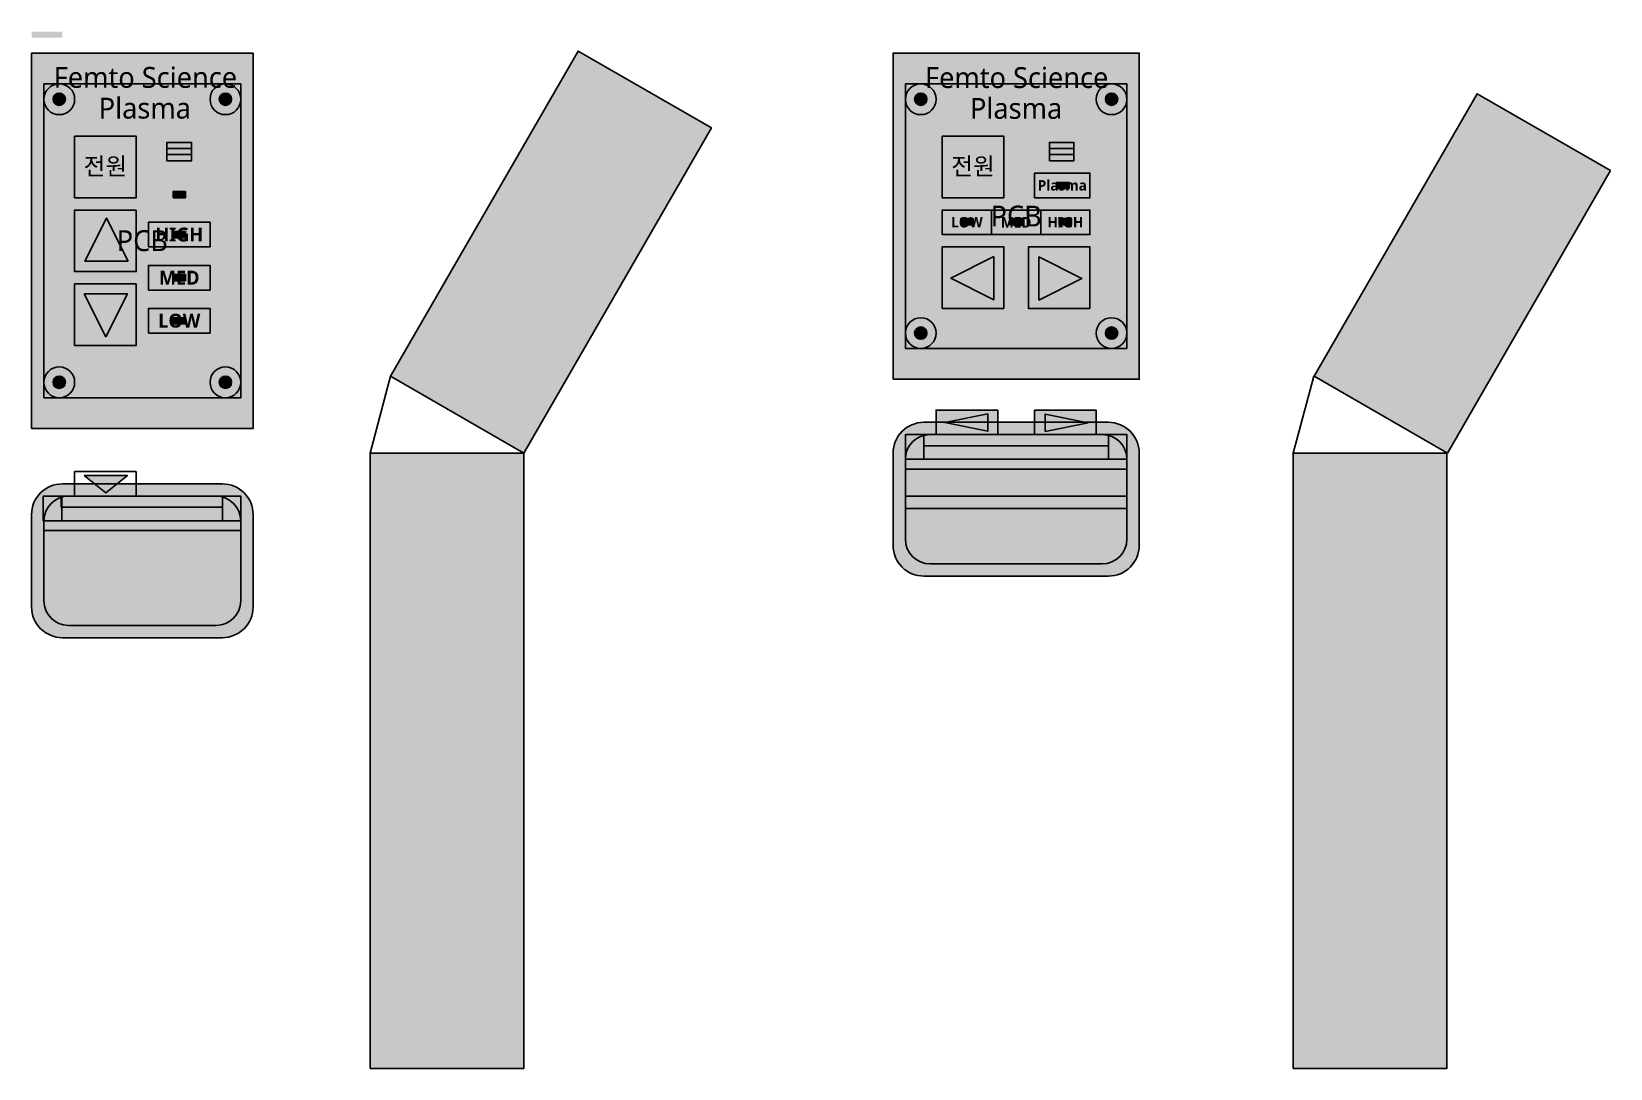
# Model space of a CAD drawing. Extents: x 20 to 277, y 26 to 195.
import ezdxf

# ---------------------------------------------------------------- set-up
doc = ezdxf.new("R2010")
doc.units = 0
doc.header["$MEASUREMENT"] = 0
doc.layers.get('0').update_dxf_attribs({"linetype": 'CONTINUOUS'})
doc.layers.add('연결선', color=7, linetype='CONTINUOUS')
doc.styles.add('HORIZONTALWHGTXT', font='txt.shx', dxfattribs={"bigfont": 'whgtxt.shx'})

msp = doc.modelspace()

# ---------------------------------------------------------------- hatches: boundary and pattern name
for color, points in [(63, [(25, 193.8), (25, 194.8), (20, 194.8), (20, 193.8)]), (254, [(20, 130.3), (56, 130.3), (56, 191.3), (20, 191.3)]), (254, [(78.35, 138.8), (100, 126.3), (130.5, 179.13), (108.85, 191.63)]), (254, [(160, 138.3), (200, 138.3), (200, 191.3), (160, 191.3)]), (63, [(22, 135.3), (54, 135.3), (54, 186.3), (22, 186.3)]), (254, [(22, 183.8, -1), (27, 183.8, -1)]), (7, [(23.5, 183.8, -1), (25.5, 183.8, -1)]), (254, [(49, 183.8, -1), (54, 183.8, -1)]), (7, [(50.5, 183.8, -1), (52.5, 183.8, -1)]), (63, [(162, 143.3), (198, 143.3), (198, 186.3), (162, 186.3)]), (254, [(162, 183.8, -1), (167, 183.8, -1)]), (7, [(163.5, 183.8, -1), (165.5, 183.8, -1)]), (254, [(193, 183.8, -1), (198, 183.8, -1)]), (7, [(194.5, 183.8, -1), (196.5, 183.8, -1)]), (254, [(228.42, 138.8), (250.08, 126.3), (276.58, 172.2), (254.92, 184.7)]), (254, [(27, 167.8), (37, 167.8), (37, 177.8), (27, 177.8)]), (254, [(168, 167.8), (178, 167.8), (178, 177.8), (168, 177.8)]), (10, [(42, 175.8), (46, 175.8), (46, 176.8), (42, 176.8)]), (112, [(42, 174.8), (46, 174.8), (46, 175.8), (42, 175.8)]), (5, [(42, 173.8), (46, 173.8), (46, 174.8), (42, 174.8)]), (10, [(185.4, 175.8), (189.4, 175.8), (189.4, 176.8), (185.4, 176.8)]), (112, [(185.4, 174.8), (189.4, 174.8), (189.4, 175.8), (185.4, 175.8)]), (5, [(185.4, 173.8), (189.4, 173.8), (189.4, 174.8), (185.4, 174.8)]), (254, [(183, 167.8), (192, 167.8), (192, 171.8), (183, 171.8)]), (2, [(186.6, 169.3), (188.6, 169.3), (188.6, 170.3), (186.6, 170.3)]), (2, [(43, 167.8), (45, 167.8), (45, 168.8), (43, 168.8)]), (254, [(37, 165.8), (27, 165.8), (27, 155.8), (37, 155.8)]), (253, [(35.67, 157.5), (32.15, 164.5), (28.63, 157.5)]), (254, [(168, 161.8), (176, 161.8), (176, 165.8), (168, 165.8)]), (2, [(171, 163.4), (173, 163.4), (173, 164.4), (171, 164.4)]), (254, [(176, 161.8), (184, 161.8), (184, 165.8), (176, 165.8)]), (2, [(179, 163.4), (181, 163.4), (181, 164.4), (179, 164.4)]), (254, [(184, 161.8), (192, 161.8), (192, 165.8), (184, 165.8)]), (2, [(187, 163.4), (189, 163.4), (189, 164.4), (187, 164.4)]), (254, [(39, 159.8), (49, 159.8), (49, 163.8), (39, 163.8)]), (2, [(43, 161.3), (45, 161.3), (45, 162.3), (43, 162.3)]), (254, [(178, 149.8), (178, 159.8), (168, 159.8), (168, 149.8)]), (254, [(39, 152.8), (49, 152.8), (49, 156.8), (39, 156.8)]), (254, [(176.4, 158.27), (169.4, 154.75), (176.4, 151.23)]), (254, [(183.7, 151.13), (190.7, 154.65), (183.7, 158.17)]), (2, [(43, 154.3), (45, 154.3), (45, 155.3), (43, 155.3)]), (253, [(28.53, 152.2), (32.05, 145.2), (35.57, 152.2)]), (254, [(39, 145.8), (49, 145.8), (49, 149.8), (39, 149.8)]), (2, [(43, 147.3), (45, 147.3), (45, 148.3), (43, 148.3)]), (254, [(162, 145.8, -1), (167, 145.8, -1)]), (7, [(163.5, 145.8, -1), (165.5, 145.8, -1)]), (254, [(193, 145.8, -1), (198, 145.8, -1)]), (7, [(194.5, 145.8, -1), (196.5, 145.8, -1)]), (254, [(22, 137.8, -1), (27, 137.8, -1)]), (7, [(23.5, 137.8, -1), (25.5, 137.8, -1)]), (254, [(49, 137.8, -1), (54, 137.8, -1)]), (7, [(50.5, 137.8, -1), (52.5, 137.8, -1)]), (253, [(195, 106.3, 0.414209), (200, 111.3), (200, 126.3, 0.414209), (195, 131.3), (165, 131.3, 0.414209), (160, 126.3), (160, 111.3, 0.414209), (165, 106.3)]), (254, [(177, 129.3), (177, 133.3), (167, 133.3), (167, 129.3)]), (254, [(175.4, 132.69), (168.4, 131.28), (175.4, 129.87)]), (254, [(193, 129.3), (193, 133.3), (183, 133.3), (183, 129.3)]), (254, [(184.7, 129.83), (191.7, 131.24), (184.7, 132.65)]), (254, [(194, 108.3, 0.414209), (198, 112.3), (198, 125.3, 0.414209), (194, 129.3), (166, 129.3, 0.414209), (162, 125.3), (162, 112.3, 0.414209), (166, 108.3)]), (253, [(162, 125.3), (165, 125.3), (165, 129.3), (162, 129.3)]), (254, [(165, 127.5), (195, 127.5), (195, 129.3), (165, 129.3)]), (253, [(195, 125.3), (198, 125.3), (198, 129.3), (195, 129.3)]), (254, [(75, 26.3), (100, 26.3), (100, 126.3), (75, 126.3)]), (254, [(225, 26.3), (250, 26.3), (250, 126.3), (225, 126.3)]), (63, [(162, 123.7), (198, 123.7), (198, 125.3), (162, 125.3)]), (254, [(51, 96.3, 0.414209), (56, 101.3), (56, 116.3, 0.414209), (51, 121.3), (25, 121.3, 0.414209), (20, 116.3), (20, 101.3, 0.414209), (25, 96.3)]), (253, [(28.53, 122.66), (32.05, 119.86), (35.57, 122.66)]), (253, [(21.9, 115.3), (24.9, 115.3), (24.9, 119.3), (21.9, 119.3)]), (254, [(50, 98.3, 0.414209), (54, 102.3), (54, 115.3, 0.414209), (50, 119.3), (26, 119.3, 0.414209), (22, 115.3), (22, 102.3, 0.414209), (26, 98.3)]), (254, [(24.8, 117.5), (51, 117.5), (51, 119.3), (24.8, 119.3)]), (253, [(51, 115.3), (54, 115.3), (54, 119.3), (51, 119.3)]), (253, [(162, 117.3), (198, 117.3), (198, 119.3), (162, 119.3)]), (63, [(22, 113.7), (54, 113.7), (54, 115.3), (22, 115.3)])]:
    msp.add_hatch(color=color).paths.add_polyline_path(points)

# ---------------------------------------------------------------- linework, layer by layer
at = {"color": 7, "linetype": 'Continuous'}
for points in [[(20, 130.3), (56, 130.3), (56, 191.3), (20, 191.3)], [(78.35, 138.8), (100, 126.3), (130.5, 179.13), (108.85, 191.63)], [(160, 138.3), (200, 138.3), (200, 191.3), (160, 191.3)], [(22, 135.3), (54, 135.3), (54, 186.3), (22, 186.3)], [(162, 143.3), (198, 143.3), (198, 186.3), (162, 186.3)], [(228.42, 138.8), (250.08, 126.3), (276.58, 172.2), (254.92, 184.7)], [(27, 167.8), (37, 167.8), (37, 177.8), (27, 177.8)], [(168, 167.8), (178, 167.8), (178, 177.8), (168, 177.8)], [(42, 175.8), (46, 175.8), (46, 176.8), (42, 176.8)], [(42, 174.8), (46, 174.8), (46, 175.8), (42, 175.8)], [(42, 173.8), (46, 173.8), (46, 174.8), (42, 174.8)], [(185.4, 175.8), (189.4, 175.8), (189.4, 176.8), (185.4, 176.8)], [(185.4, 174.8), (189.4, 174.8), (189.4, 175.8), (185.4, 175.8)], [(185.4, 173.8), (189.4, 173.8), (189.4, 174.8), (185.4, 174.8)], [(183, 167.8), (192, 167.8), (192, 171.8), (183, 171.8)], [(186.6, 169.3), (188.6, 169.3), (188.6, 170.3), (186.6, 170.3)], [(43, 167.8), (45, 167.8), (45, 168.8), (43, 168.8)], [(37, 165.8), (27, 165.8), (27, 155.8), (37, 155.8)], [(35.67, 157.5), (32.15, 164.5), (28.63, 157.5)], [(168, 161.8), (176, 161.8), (176, 165.8), (168, 165.8)], [(171, 163.4), (173, 163.4), (173, 164.4), (171, 164.4)], [(176, 161.8), (184, 161.8), (184, 165.8), (176, 165.8)], [(179, 163.4), (181, 163.4), (181, 164.4), (179, 164.4)], [(184, 161.8), (192, 161.8), (192, 165.8), (184, 165.8)], [(187, 163.4), (189, 163.4), (189, 164.4), (187, 164.4)], [(39, 159.8), (49, 159.8), (49, 163.8), (39, 163.8)], [(43, 161.3), (45, 161.3), (45, 162.3), (43, 162.3)], [(178, 149.8), (178, 159.8), (168, 159.8), (168, 149.8)], [(192, 149.8), (192, 159.8), (182, 159.8), (182, 149.8)], [(39, 152.8), (49, 152.8), (49, 156.8), (39, 156.8)], [(176.4, 158.27), (169.4, 154.75), (176.4, 151.23)], [(183.7, 151.13), (190.7, 154.65), (183.7, 158.17)], [(43, 154.3), (45, 154.3), (45, 155.3), (43, 155.3)], [(37, 153.8), (27, 153.8), (27, 143.8), (37, 143.8)], [(28.53, 152.2), (32.05, 145.2), (35.57, 152.2)], [(39, 145.8), (49, 145.8), (49, 149.8), (39, 149.8)], [(43, 147.3), (45, 147.3), (45, 148.3), (43, 148.3)], [(177, 129.3), (177, 133.3), (167, 133.3), (167, 129.3)], [(175.4, 132.69), (168.4, 131.28), (175.4, 129.87)], [(193, 129.3), (193, 133.3), (183, 133.3), (183, 129.3)], [(184.7, 129.83), (191.7, 131.24), (184.7, 132.65)], [(162, 125.3), (165, 125.3), (165, 129.3), (162, 129.3)], [(165, 127.5), (195, 127.5), (195, 129.3), (165, 129.3)], [(195, 125.3), (198, 125.3), (198, 129.3), (195, 129.3)], [(75, 26.3), (100, 26.3), (100, 126.3), (75, 126.3)], [(225, 26.3), (250, 26.3), (250, 126.3), (225, 126.3)], [(37, 123.3), (27, 123.3), (27, 119.3), (37, 119.3)], [(162, 123.7), (198, 123.7), (198, 125.3), (162, 125.3)], [(28.53, 122.66), (32.05, 119.86), (35.57, 122.66)], [(21.9, 115.3), (24.9, 115.3), (24.9, 119.3), (21.9, 119.3)], [(24.8, 117.5), (51, 117.5), (51, 119.3), (24.8, 119.3)], [(51, 115.3), (54, 115.3), (54, 119.3), (51, 119.3)], [(162, 117.3), (198, 117.3), (198, 119.3), (162, 119.3)], [(22, 113.7), (54, 113.7), (54, 115.3), (22, 115.3)]]:
    msp.add_lwpolyline(points, close=True, dxfattribs=at)
for points in [[(22, 183.8, -1), (27, 183.8, -1)], [(23.5, 183.8, -1), (25.5, 183.8, -1)], [(49, 183.8, -1), (54, 183.8, -1)], [(50.5, 183.8, -1), (52.5, 183.8, -1)], [(162, 183.8, -1), (167, 183.8, -1)], [(163.5, 183.8, -1), (165.5, 183.8, -1)], [(193, 183.8, -1), (198, 183.8, -1)], [(194.5, 183.8, -1), (196.5, 183.8, -1)], [(162, 145.8, -1), (167, 145.8, -1)], [(163.5, 145.8, -1), (165.5, 145.8, -1)], [(193, 145.8, -1), (198, 145.8, -1)], [(194.5, 145.8, -1), (196.5, 145.8, -1)], [(22, 137.8, -1), (27, 137.8, -1)], [(23.5, 137.8, -1), (25.5, 137.8, -1)], [(49, 137.8, -1), (54, 137.8, -1)], [(50.5, 137.8, -1), (52.5, 137.8, -1)], [(195, 106.3, 0.414209), (200, 111.3), (200, 126.3, 0.414209), (195, 131.3), (165, 131.3, 0.414209), (160, 126.3), (160, 111.3, 0.414209), (165, 106.3)], [(194, 108.3, 0.414209), (198, 112.3), (198, 125.3, 0.414209), (194, 129.3), (166, 129.3, 0.414209), (162, 125.3), (162, 112.3, 0.414209), (166, 108.3)], [(51, 96.3, 0.414209), (56, 101.3), (56, 116.3, 0.414209), (51, 121.3), (25, 121.3, 0.414209), (20, 116.3), (20, 101.3, 0.414209), (25, 96.3)], [(50, 98.3, 0.414209), (54, 102.3), (54, 115.3, 0.414209), (50, 119.3), (26, 119.3, 0.414209), (22, 115.3), (22, 102.3, 0.414209), (26, 98.3)]]:
    msp.add_lwpolyline(points, format="xyb", close=True, dxfattribs=at)
at = {"layer": '연결선', "linetype": 'Continuous'}
for p, q in [((78.35, 138.8), (75, 126.3)), ((228.35, 138.8), (225, 126.3))]:
    msp.add_line(p, q, dxfattribs=at)

# ---------------------------------------------------------------- texts
at = {"attachment_point": 5, "style": 'HORIZONTALWHGTXT'}
for s, insert, char_height, width in [('\\C7;\\f맑은 고딕|b0|i0|;\\H3.385865675658;Femto Science', (38.5, 187.33), 3.3859, 34.8111), ('\\C7;\\f맑은 고딕|b0|i0|;\\H3.385865675658;Femto Science', (180.09, 187.3), 3.3859, 34.8111), ('\\C7;\\f맑은 고딕|b0|i0|;\\H3.385865675658;Plasma', (38.41, 182.33), 3.3859, 34.8111), ('\\C7;\\f맑은 고딕|b0|i0|;\\H3.385865675658;Plasma', (180, 182.3), 3.3859, 34.8111), ('\\C7;\\f맑은 고딕|b1|i0|;\\H2.821541813761;전원', (32, 172.8), 2.8215, 10), ('\\C7;\\f맑은 고딕|b1|i0|;\\H2.821541813761;전원', (173, 172.8), 2.8215, 10), ('\\C7;\\f맑은 고딕|b1|i0|;\\H1.692894089967;Plasma', (187.5, 169.8), 1.6929, 9), ('\\C7;\\f맑은 고딕|b1|i0|;\\H1.692894089967;LOW', (172, 163.8), 1.6929, 8), ('\\C7;\\f맑은 고딕|b0|i0|;\\H3.385865675658;PCB', (180, 164.8), 3.3859, 36), ('\\C7;\\f맑은 고딕|b1|i0|;\\H1.692894089967;MED', (180, 163.8), 1.6929, 8), ('\\C7;\\f맑은 고딕|b1|i0|;\\H1.692894089967;HIGH', (188, 163.8), 1.6929, 8), ('\\C7;\\f맑은 고딕|b0|i0|;\\H3.385865675658;PCB', (38, 160.8), 3.3859, 32), ('\\C7;\\f맑은 고딕|b1|i0|;\\H2.257217951864;HIGH', (44, 161.8), 2.2572, 10), ('\\C7;\\f맑은 고딕|b1|i0|;\\H2.257217951864;MED', (44, 154.8), 2.2572, 10), ('\\C7;\\f맑은 고딕|b1|i0|;\\H2.257217951864;LOW', (44, 147.8), 2.2572, 10)]:
    msp.add_mtext(s, dxfattribs=dict(at, insert=insert, char_height=char_height, width=width))

doc.saveas('drawing.dxf')
